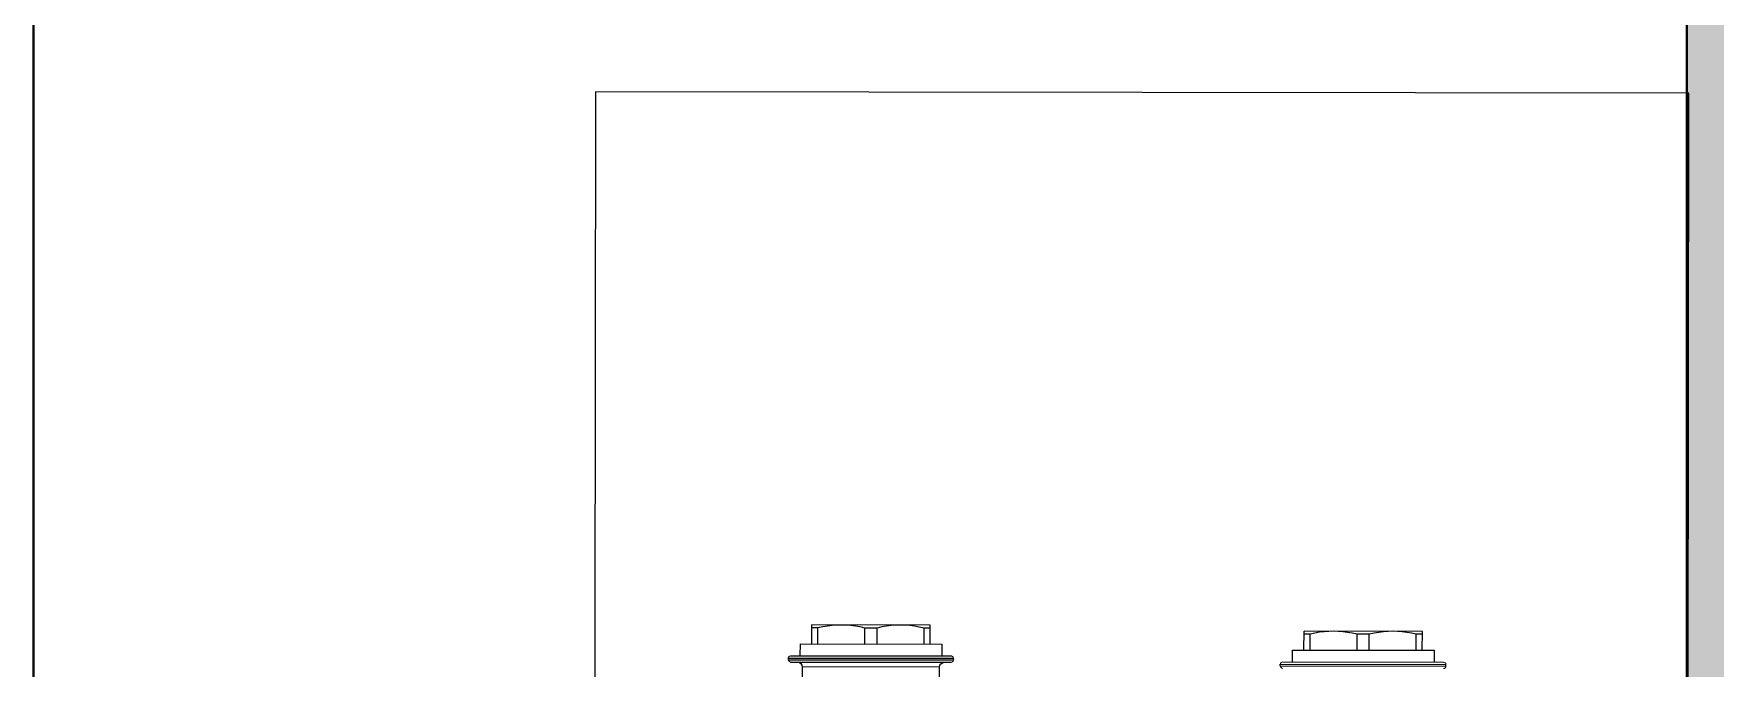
# Model space of a CAD drawing. Header units: millimetres. Extents: x 898 to 1196, y 229 to 443.
# Drawn here: x 1107.2635 to 1107.4948, y 342.0661 to 342.1534 of the extents above; entities that cross this region are included whole.
import ezdxf

# ---------------------------------------------------------------- set-up
doc = ezdxf.new("R2010")
doc.units = ezdxf.units.MM
doc.layers.get('0').update_dxf_attribs({"color": 41})
for name, color, linetype, lineweight in [('alim', 5, 'Continuous', 5), ('CHAUFFAGE', 4, 'Continuous', 5), ('p hachure', 253, 'Continuous', 15), ('p mur', 7, 'Continuous', 40)]:
    doc.layers.add(name, color=color, linetype=linetype, lineweight=lineweight)
doc.linetypes.add('GAZ', pattern='A,12.7,-5.08,["GAS",Standard,S=2.54,R=0,X=-2.54,Y=-1.27],-6.349999999999999', length=24.13)

# ---------------------------------------------------------------- blocks, each defined once
blk = doc.blocks.new('AUDIT_I_240531090321-0')
at = {"linetype": 'Continuous'}
for centre, start, end in [((53.99534306900659, 1.484808030724821), 90, 180), ((54.03034306900647, 1.484808030724821), 0, 90), ((53.99534306900659, -1.915191969275155), 180, 270), ((54.03034306900647, -1.915191969275155), 270, 0)]:
    blk.add_arc(centre, 0.05, start, end, dxfattribs=at)
blk = doc.blocks.new('c ef ecs')
at = {"layer": 'alim', "color": 5, "lineweight": -3}
for p, q in [((-303.8956485603317, 72.85412079129655), (-303.8956485603317, 72.83198320416723)), ((-303.89532300758, 72.85443199043918), (-303.89532300758, 72.8316720050246)), ((-303.8950951206534, 72.85443199043918), (-303.8950951206534, 72.8316720050246)), ((-303.8947695679016, 72.85412079129655), (-303.8947695679016, 72.83198371069035)), ((-303.8998807461064, 72.8349131789344), (-303.8998807461064, 72.8511908165296)), ((-303.8972763240912, 72.85119081652951), (-303.8998807461064, 72.85119081652951)), ((-303.8994738051667, 72.8503514007063), (-303.8994738051667, 72.85119081652951)), ((-303.8972763240912, 72.85281858028898), (-303.8956485603317, 72.85281858028898)), ((-303.8972763240912, 72.85281850073416), (-303.8972763240912, 72.8332854947298)), ((-303.8941184623977, 72.8336109679267), (-303.8941184623977, 72.85249302753707)), ((-303.889705909555, 72.85249302753707), (-303.8941184623977, 72.85249302753707)), ((-303.8998638564215, 72.8477642461753), (-303.8998136452823, 72.84840665882234)), ((-303.8998136452823, 72.84840665882234), (-303.8997312015945, 72.84904973224438)), ((-303.8997312015945, 72.84904973224438), (-303.8996177022949, 72.84969631953581)), ((-303.8996177022949, 72.84969631953581), (-303.8994738051667, 72.8503514007063)), ((-303.8972763240912, 72.8503514007063), (-303.8994738051667, 72.8503514007063)), ((-303.8998807461064, 72.8471214071301), (-303.8998638564215, 72.8477642461753)), ((-303.8998638625138, 72.84647868427234), (-303.8998807461064, 72.8471214071301)), ((-303.8998136664103, 72.84583635945374), (-303.8998638625138, 72.84647868427234)), ((-303.8997312382325, 72.84519332251246), (-303.8998136664103, 72.84583635945374)), ((-303.8996177378338, 72.84454667412082), (-303.8997312382325, 72.84519332251246)), ((-303.8994738051667, 72.84389141355506), (-303.8996177378338, 72.84454667412082)), ((-303.8994738051667, 72.84221258190873), (-303.8994738051667, 72.84389141355506)), ((-303.8972763240912, 72.84389141355506), (-303.8994738051667, 72.84389141355506)), ((-303.8997312015983, 72.84091091342098), (-303.8996177022977, 72.84155750072514)), ((-303.8996177022977, 72.84155750072514), (-303.8994738051667, 72.84221258190873)), ((-303.8972763240912, 72.84221258190873), (-303.8994738051667, 72.84221258190873)), ((-303.8998807461068, 72.83898258819637), (-303.8998638564252, 72.83962542731734)), ((-303.8998638564252, 72.83962542731734), (-303.8998136452862, 72.84026783998927)), ((-303.8998136452862, 72.84026783998927), (-303.8997312015983, 72.84091091342098)), ((-303.8998638625102, 72.83833986541053), (-303.8998807461068, 72.83898258819637)), ((-303.8998136664064, 72.83769754061707), (-303.8998638625102, 72.83833986541053)), ((-303.8997312382285, 72.83705450368679), (-303.8998136664064, 72.83769754061707)), ((-303.8996177378311, 72.83640785530893), (-303.8997312382285, 72.83705450368679)), ((-303.8972763240912, 72.8349131789344), (-303.8998807461064, 72.8349131789344)), ((-303.8994738051667, 72.8357525947575), (-303.8996177378311, 72.83640785530893)), ((-303.8994738051667, 72.8349131789344), (-303.8994738051667, 72.8357525947575)), ((-303.8972763240912, 72.8357525947575), (-303.8994738051667, 72.8357525947575)), ((-303.8972763240912, 72.83328541517487), (-303.8956485603317, 72.83328541517487)), ((-303.889705909555, 72.8336109679267), (-303.8941184623977, 72.8336109679267))]:
    blk.add_line(p, q, dxfattribs=at)
at = {"layer": 'alim', "color": 1, "lineweight": -3}
for p, q in [((-303.8948739211208, 72.78641526037026), (-303.8948739211208, 72.76427767324091)), ((-303.8945483683692, 72.78674081312221), (-303.8945483683692, 72.76395212048907)), ((-303.8943204814425, 72.78674081312221), (-303.8945483683692, 72.78674081312221)), ((-303.8943204814425, 72.78674081312221), (-303.8943204814425, 72.76395212048907)), ((-303.8965016848804, 72.78511304936269), (-303.8948739211208, 72.78511304936269)), ((-303.8965016848804, 72.78511296980784), (-303.8965016848804, 72.76557996380352)), ((-303.8991061068955, 72.76720764800808), (-303.8991061068955, 72.78348528560329)), ((-303.8965016848804, 72.78348528560319), (-303.8991061068955, 72.78348528560319)), ((-303.8990390060713, 72.78070112789605), (-303.8989565623837, 72.78134420131808)), ((-303.8989565623837, 72.78134420131808), (-303.8988430630841, 72.7819907886095)), ((-303.8988430630841, 72.7819907886095), (-303.8986991659559, 72.78264586977998)), ((-303.8986991659559, 72.78264586977998), (-303.8986991659559, 72.78348528560319)), ((-303.8965016848804, 72.78264586977998), (-303.8986991659559, 72.78264586977998)), ((-303.8991061068955, 72.77941587620381), (-303.8990892172106, 72.780058715249)), ((-303.899089223303, 72.77877315334604), (-303.8991061068955, 72.77941587620381)), ((-303.8990892172106, 72.780058715249), (-303.8990390060713, 72.78070112789605)), ((-303.8990390271995, 72.77813082852742), (-303.899089223303, 72.77877315334604)), ((-303.8989565990216, 72.77748779158615), (-303.8990390271995, 72.77813082852742)), ((-303.898843098623, 72.7768411431945), (-303.8989565990216, 72.77748779158615)), ((-303.8986991659559, 72.77618588262874), (-303.898843098623, 72.7768411431945)), ((-303.8988430630868, 72.77385196979884), (-303.8986991659559, 72.77450705098244)), ((-303.8986991659559, 72.77450705098244), (-303.8986991659559, 72.77618588262874)), ((-303.8965016848804, 72.77618588262874), (-303.8986991659559, 72.77618588262874)), ((-303.8965016848804, 72.77450705098244), (-303.8986991659559, 72.77450705098244)), ((-303.8990892172142, 72.77191989639105), (-303.8990390060754, 72.77256230906296)), ((-303.8990390060754, 72.77256230906296), (-303.8989565623876, 72.7732053824947)), ((-303.8989565623876, 72.7732053824947), (-303.8988430630868, 72.77385196979884)), ((-303.8991061068959, 72.77127705727005), (-303.8990892172142, 72.77191989639105)), ((-303.8990892232994, 72.77063433448421), (-303.8991061068959, 72.77127705727005)), ((-303.8990390271956, 72.76999200969078), (-303.8990892232994, 72.77063433448421)), ((-303.8989565990177, 72.76934897276048), (-303.8990390271956, 72.76999200969078)), ((-303.8988430986202, 72.76870232438263), (-303.8989565990177, 72.76934897276048)), ((-303.8986991659559, 72.76804706383119), (-303.8988430986202, 72.76870232438263)), ((-303.8986991659559, 72.76720764800808), (-303.8986991659559, 72.76804706383119)), ((-303.8965016848804, 72.76804706383119), (-303.8986991659559, 72.76804706383119)), ((-303.8965016848804, 72.76720764800808), (-303.8991061068955, 72.76720764800808)), ((-303.8965016848804, 72.76557988424858), (-303.8948739211208, 72.76557988424858)), ((-303.8943204814425, 72.76395212048907), (-303.8945483683692, 72.76395212048907))]:
    blk.add_line(p, q, dxfattribs=at)
at = {"layer": 'alim', "color": 1, "linetype": 'ByBlock', "lineweight": -3}
blk.add_lwpolyline([(-303.9731776114881, 72.8810350894253), (-303.4820253075538, 72.88103508942531), (-303.4820253075538, 72.73061384529336), (-303.9731776114881, 72.73061384529335)], close=True, dxfattribs=at)
at = {"layer": 'alim', "color": 5, "linetype": 'GAZ'}
for centre, start, end in [((-303.8952090641167, 72.85398690772745), 16.94228925739668, 163.0577107426033), ((-303.8952090641167, 72.83211708773634), 196.9422892573966, 343.0577107426033)]:
    blk.add_arc(centre, 0.0004594363210841, start, end, dxfattribs=at)
at = {"layer": 'alim', "color": 5, "lineweight": -3}
for centre, major_axis, ratio, start_param, end_param in [((-303.8941184623977, 72.85314413304084), (-0.0004604011170515, 0.0004604011170515), 0.9999999999007029, 0.78539834428496, 2.356194490142696), ((-303.8941184623977, 72.83295986242294), (-0.0004604011170552, 0.0004604011170552), 0.9999999998849268, -0.785398163454985, 0.7853979824655392)]:
    blk.add_ellipse(centre, major_axis=major_axis, ratio=ratio, start_param=start_param, end_param=end_param, dxfattribs=at)
at = {"layer": 'alim', "color": 1, "lineweight": -3, "xscale": 0.006511055038041, "yscale": 0.006511055038041, "zscale": 0.006511055038041, "rotation": 180}
blk.add_blockref('AUDIT_I_240531090321-0', (-303.5427538309225, 72.77394534004993), dxfattribs=at)

msp = doc.modelspace()

# ---------------------------------------------------------------- hatches: boundary and pattern name
at = {"layer": 'p hachure', "transparency": 33554559}
h = msp.add_hatch(color=256, dxfattribs=at)
h.dxf.hatch_style = 1
h.paths.add_polyline_path([(1107.263474939386, 342.4335511411346), (1107.263474939386, 342.2965351867679), (1107.490902497982, 342.2965351867679), (1107.490902497982, 341.5027744736112), (1107.263474939386, 341.5027744736112), (1107.263474939386, 339.5835511411346), (1108.063474939387, 339.5835511411346), (1108.063474939387, 339.6835511411347), (1107.613474939386, 339.6835511411347), (1107.613474939386, 341.6335511411346), (1108.313474939386, 341.6335511411346), (1108.313474939386, 341.7335511411346), (1107.713474939386, 341.7335511411346), (1107.713474939386, 342.4335511411346)])

# ---------------------------------------------------------------- linework, layer by layer
at = {"layer": 'p mur'}
msp.add_line((1107.263474939386, 341.5027744736112), (1107.263474939386, 342.2965351867679), dxfattribs=at)
msp.add_lwpolyline([(1107.263474939386, 342.4335511411346), (1107.263474939386, 342.2965351867679), (1107.490902497982, 342.2965351867679), (1107.490902497982, 341.5027744736112), (1107.263474939386, 341.5027744736112), (1107.263474939386, 339.5835511411346)], dxfattribs=at)

# ---------------------------------------------------------------- block references
at = {"layer": 'CHAUFFAGE', "xscale": -1, "rotation": 89.93055087290372}
msp.add_blockref('c ef ecs', (1179.853309940362, 38.08411857865116), dxfattribs=at)

doc.saveas('drawing.dxf')
